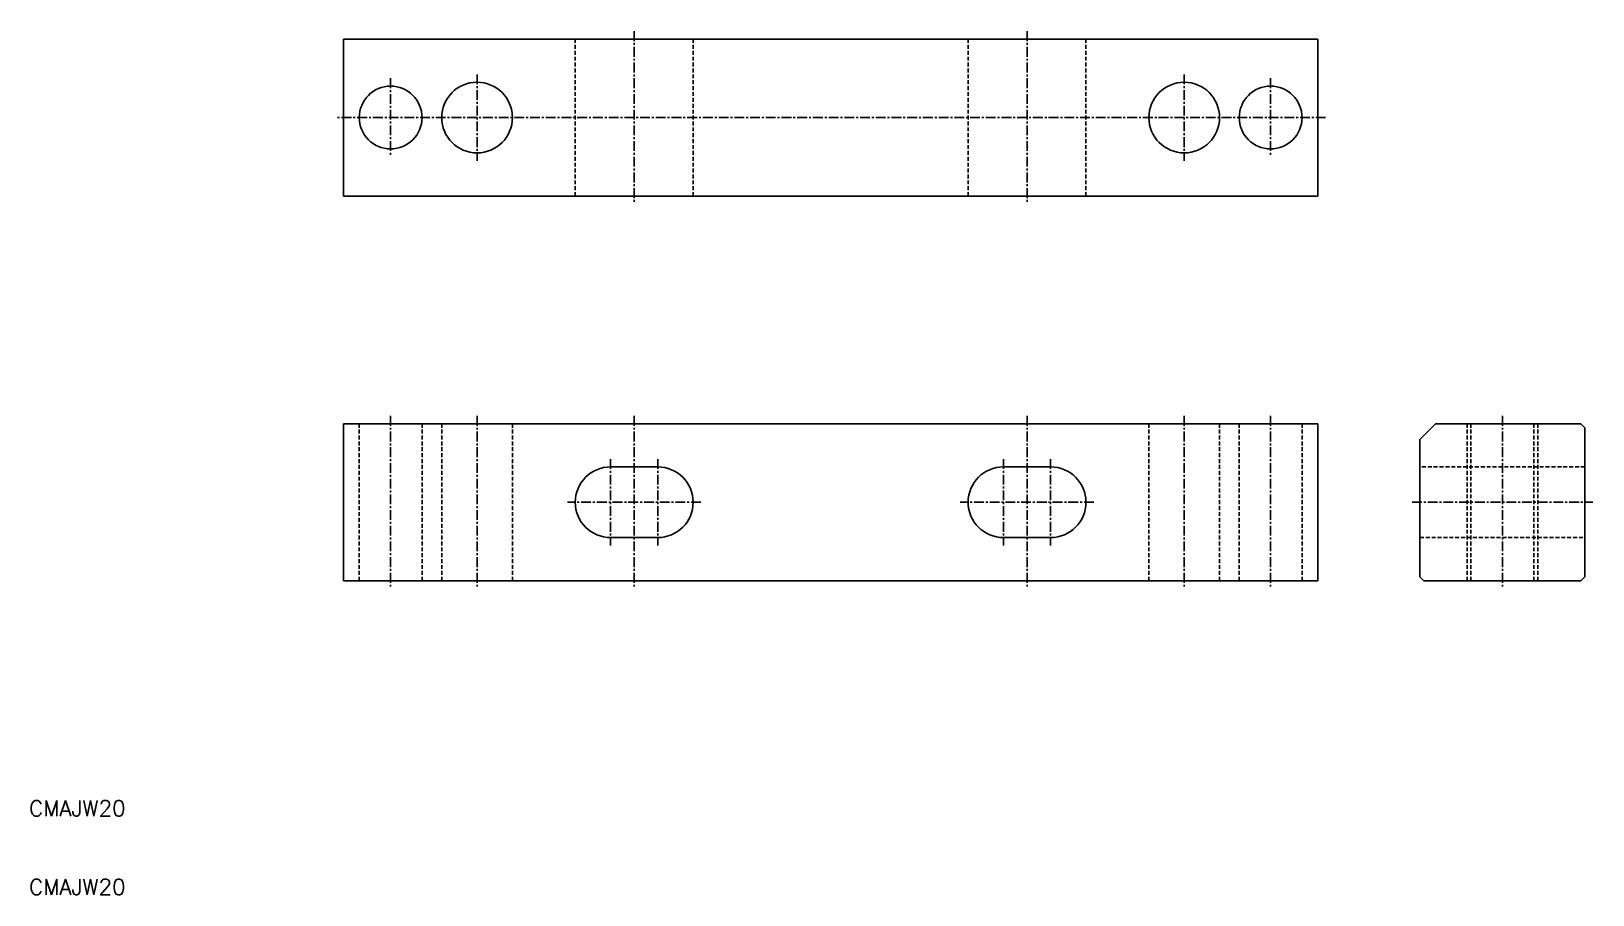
# Model space of a CAD drawing. Extents: x 10 to 209, y 10 to 120.
import ezdxf

# ---------------------------------------------------------------- set-up
doc = ezdxf.new("R2010")
doc.units = 0
doc.linetypes.add('CENTER', pattern=[2, 1.25, -0.25, 0.25, -0.25])
doc.linetypes.add('DASHED', pattern=[0.75, 0.5, -0.25])
doc.layers.get('0').update_dxf_attribs({"linetype": 'CONTINUOUS'})
doc.layers.add('CENTER', color=1, linetype='CENTER')
doc.styles.get("Standard").update_dxf_attribs({"font": 'txt.shx'})

msp = doc.modelspace()

# ---------------------------------------------------------------- linework, layer by layer
at = {"color": 7, "linetype": 'CONTINUOUS'}
for p, q in [((174, 119), (50, 119)), ((50, 119), (50, 99)), ((174, 119), (174, 99)), ((174, 99), (50, 99)), ((174, 70), (50, 70)), ((50, 70), (50, 50)), ((174, 70), (174, 50)), ((189, 70), (187, 68)), ((207.5, 70), (189, 70)), ((207.5, 70), (208, 69.5)), ((187, 50.5), (187, 68)), ((208, 69.5), (208, 50.5)), ((84, 64.5), (90, 64.5)), ((134, 64.5), (140, 64.5)), ((84, 55.5), (90, 55.5)), ((134, 55.5), (140, 55.5)), ((174, 50), (50, 50)), ((187.5, 50), (187, 50.5)), ((187.5, 50), (207.5, 50)), ((208, 50.5), (207.5, 50))]:
    msp.add_line(p, q, dxfattribs=at)
at = {"color": 3, "linetype": 'DASHED'}
for p, q in [((79.5, 119), (79.5, 99)), ((94.5, 119), (94.5, 99)), ((129.5, 119), (129.5, 99)), ((144.5, 119), (144.5, 99)), ((52, 70), (52, 50)), ((60, 70), (60, 50)), ((62.5, 70), (62.5, 50)), ((71.5, 70), (71.5, 50)), ((152.5, 70), (152.5, 50)), ((161.5, 70), (161.5, 50)), ((164, 70), (164, 50)), ((172, 70), (172, 50)), ((193, 70), (193, 50)), ((193.5, 70), (193.5, 50)), ((201.5, 70), (201.5, 50)), ((202, 70), (202, 50)), ((208, 64.5), (187, 64.5)), ((187, 55.5), (208, 55.5))]:
    msp.add_line(p, q, dxfattribs=at)
at = {"color": 7, "linetype": 'CONTINUOUS'}
for centre, radius in [((67, 109), 4.5), ((157, 109), 4.5), ((56, 109), 4), ((168, 109), 4)]:
    msp.add_circle(centre, radius, dxfattribs=at)
for centre, start, end in [((84, 60), 90, 270), ((90, 60), 270, 90), ((134, 60), 90, 270), ((140, 60), 270, 90)]:
    msp.add_arc(centre, 4.5, start, end, dxfattribs=at)
at = {"layer": 'CENTER', "color": 1, "linetype": 'CENTER'}
for p, q in [((87, 120), (87, 98)), ((137, 120), (137, 98)), ((56, 114), (56, 104)), ((67, 114.5), (67, 103.5)), ((157, 114.5), (157, 103.5)), ((168, 114), (168, 104)), ((175, 109), (49, 109)), ((56, 71), (56, 49)), ((67, 71), (67, 49)), ((87, 71), (87, 49)), ((137, 71), (137, 49)), ((157, 71), (157, 49)), ((168, 71), (168, 49)), ((174, 70), (174, 50)), ((197.5, 71), (197.5, 49)), ((84, 65.5), (84, 54.5)), ((90, 65.5), (90, 54.5)), ((134, 65.5), (134, 54.5)), ((140, 65.5), (140, 54.5)), ((95.5, 60), (78.5, 60)), ((145.5, 60), (128.5, 60)), ((186, 60), (209, 60))]:
    msp.add_line(p, q, dxfattribs=at)

# ---------------------------------------------------------------- texts
at = {"color": 7, "linetype": 'CONTINUOUS'}
for p in [(10, 20), (10, 10)]:
    msp.add_text('CMAJW20', height=2, dxfattribs=at).set_placement(p)

doc.saveas('drawing.dxf')
